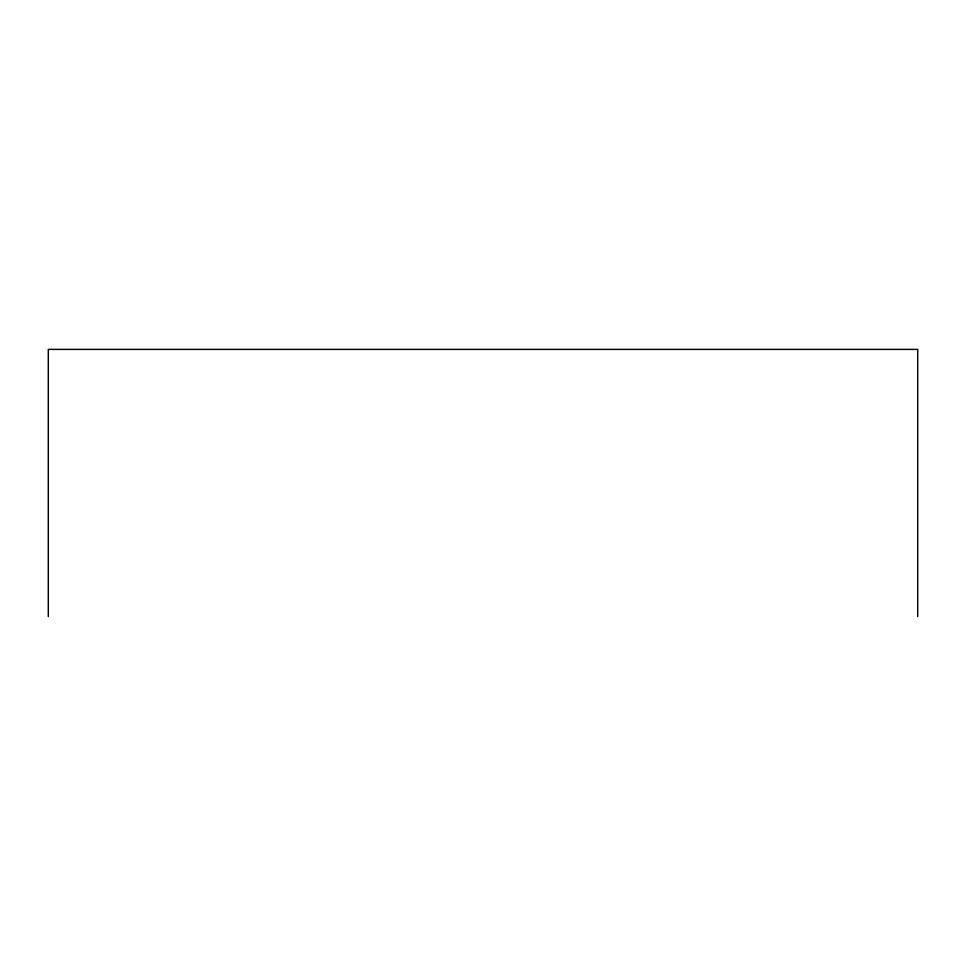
<?xml version="1.0" encoding="UTF-8"?>
<svg xmlns="http://www.w3.org/2000/svg" width="966" height="966" viewBox="0 0 966 966"><rect width="100%" height="100%" fill="white"/><g stroke="black" fill="none" stroke-linecap="round" stroke-linejoin="round"><path stroke-width="1.45" d="M917.7 616.61L917.7 349.39L48.3 349.39L48.3 616.61"/></g></svg>
